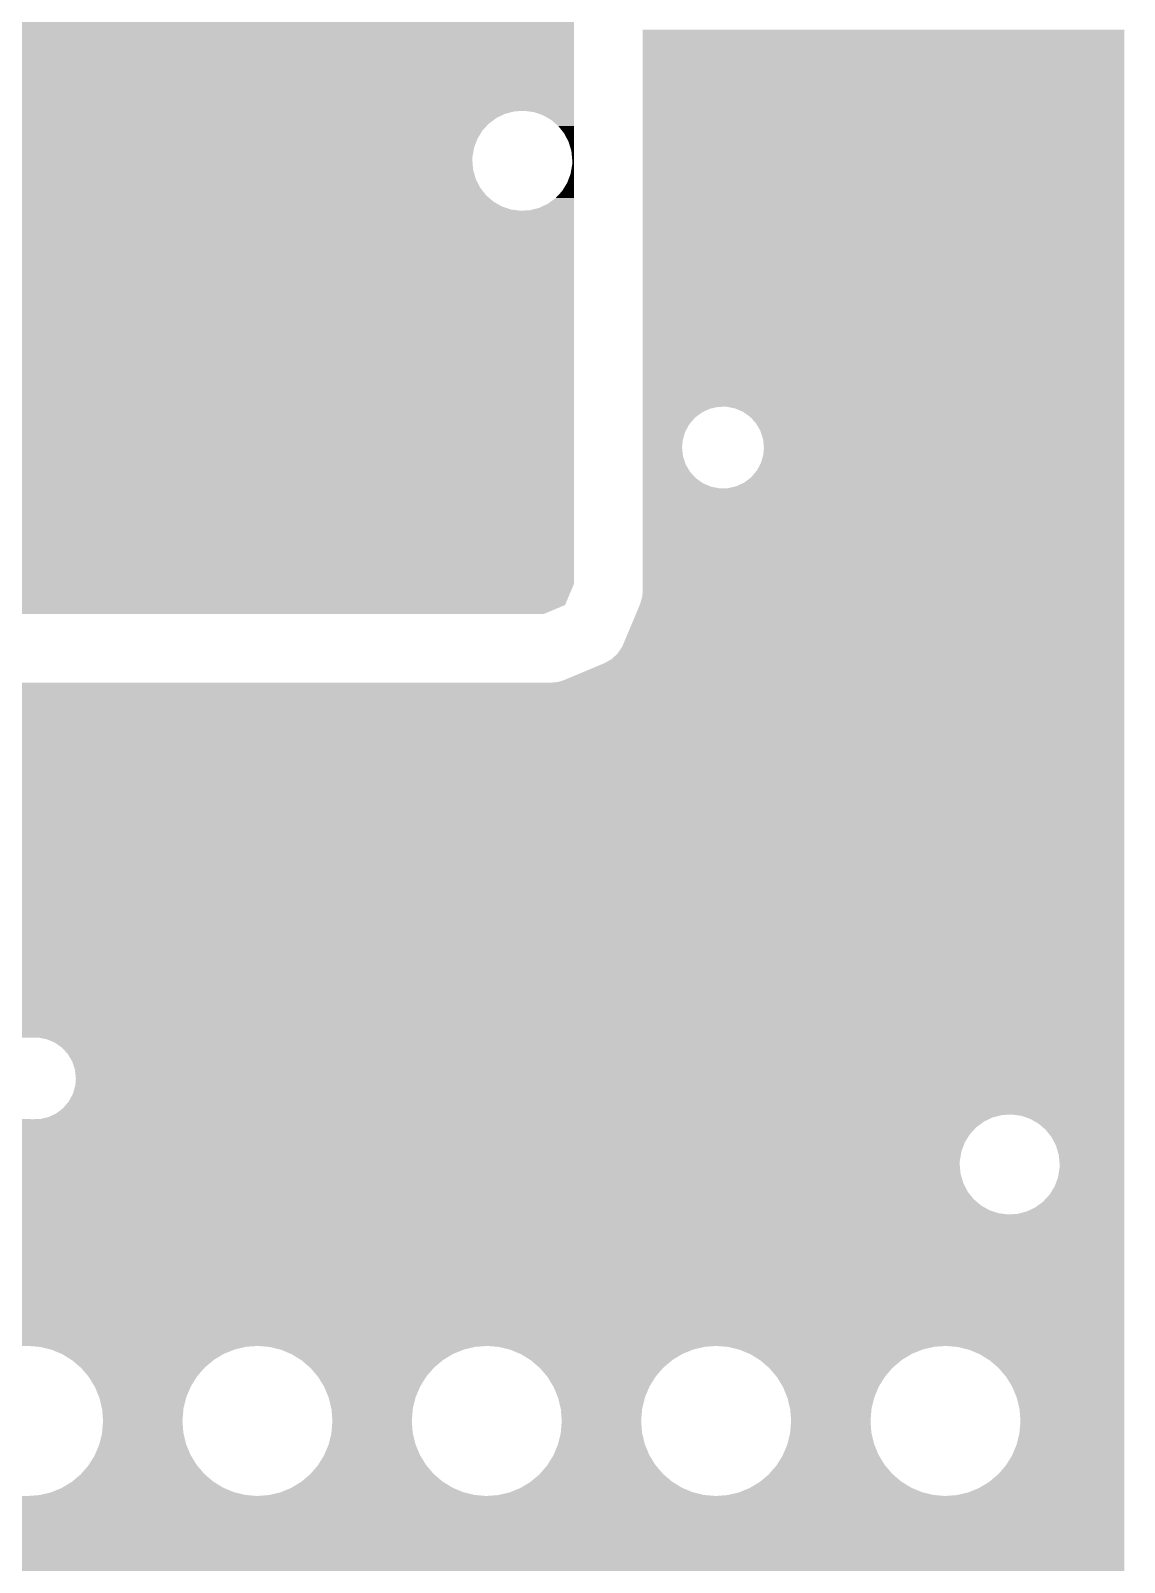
# Model space of a CAD drawing. Extents: x 295 to 953, y 10 to 290.
# Drawn here: x 722.14 to 748.79, y 144.25 to 181.56 of the extents above; entities that cross this region are included whole.
import ezdxf

# ---------------------------------------------------------------- set-up
doc = ezdxf.new("R2010")
doc.units = 0
doc.header["$LTSCALE"] = 5
doc.header["$MEASUREMENT"] = 0
doc.layers.add('PWR1', color=7, linetype='CONTINUOUS')

msp = doc.modelspace()

# ---------------------------------------------------------------- linework, layer by layer
at = {"layer": 'PWR1'}
for points in [[(693.018, 181.531), (692.781, 181.996), (735.38, 181.531), (735.38, 181.996)], [(693.214, 181.047), (693.018, 181.531), (735.38, 181.047), (735.38, 181.531)], [(737.057, 172.394), (737.057, 181.58), (748.792, 172.394), (748.792, 181.58)], [(693.368, 180.549), (693.214, 181.047), (735.38, 180.549), (735.38, 181.047)], [(693.422, 180.301), (693.368, 180.549), (735.38, 180.301), (735.38, 180.549)], [(719.033, 180.27), (718.802, 180.301), (735.38, 180.27), (735.38, 180.301)], [(719.254, 180.195), (719.033, 180.27), (735.38, 180.195), (735.38, 180.27)], [(719.457, 180.08), (719.254, 180.195), (735.38, 180.08), (735.38, 180.195)], [(719.634, 179.929), (719.457, 180.08), (735.38, 179.929), (735.38, 180.08)], [(719.778, 179.746), (719.634, 179.929), (735.38, 179.746), (735.38, 179.929)], [(719.853, 179.602), (719.778, 179.746), (735.38, 179.602), (735.38, 179.746)], [(719.86, 179.589), (719.853, 179.602), (733.936, 179.589), (734.169, 179.602)], [(719.886, 179.539), (719.86, 179.589), (733.741, 179.539), (733.936, 179.589)], [(719.888, 179.531), (719.886, 179.539), (733.71, 179.531), (733.741, 179.539)], [(719.918, 179.432), (719.888, 179.531), (733.5, 179.432), (733.71, 179.531)], [(734.4, 179.571), (734.169, 179.602), (735.38, 179.571), (735.38, 179.602)], [(734.621, 179.497), (734.4, 179.571), (735.38, 179.497), (735.38, 179.571)], [(734.824, 179.382), (734.621, 179.497), (735.38, 179.382), (735.38, 179.497)], [(719.952, 179.316), (719.918, 179.432), (733.341, 179.316), (733.5, 179.432)], [(719.954, 179.294), (719.952, 179.316), (733.312, 179.294), (733.341, 179.316)], [(719.97, 179.123), (719.954, 179.294), (733.153, 179.123), (733.312, 179.294)], [(719.974, 179.084), (719.97, 179.123), (733.129, 179.084), (733.153, 179.123)], [(735.001, 179.23), (734.824, 179.382), (735.38, 179.23), (735.38, 179.382)], [(735.145, 179.048), (735.001, 179.23), (735.38, 179.048), (735.38, 179.23)], [(719.91, 178.707), (719.931, 178.762), (732.948, 178.707), (732.969, 178.762)], [(719.931, 178.762), (719.959, 178.924), (732.969, 178.762), (733.031, 178.924)], [(719.959, 178.924), (719.971, 178.992), (733.031, 178.924), (733.073, 178.992)], [(719.971, 178.992), (719.974, 179.084), (733.073, 178.992), (733.129, 179.084)], [(735.253, 178.841), (735.145, 179.048), (735.38, 178.841), (735.38, 179.048)], [(735.319, 178.617), (735.253, 178.841), (735.38, 178.617), (735.38, 178.841)], [(719.567, 178.175), (719.726, 178.346), (732.925, 178.175), (732.909, 178.346)], [(719.726, 178.346), (719.75, 178.385), (732.909, 178.346), (732.905, 178.385)], [(719.75, 178.385), (719.807, 178.477), (732.905, 178.385), (732.908, 178.477)], [(719.807, 178.477), (719.848, 178.544), (732.908, 178.477), (732.92, 178.544)], [(719.848, 178.544), (719.91, 178.707), (732.92, 178.544), (732.948, 178.707)], [(735.341, 178.385), (735.319, 178.617), (735.38, 178.385), (735.38, 178.617)], [(735.338, 178.293), (735.341, 178.385), (735.38, 178.293), (735.38, 178.385)], [(719.169, 177.937), (719.379, 178.037), (732.991, 177.937), (732.961, 178.037)], [(719.379, 178.037), (719.538, 178.153), (732.961, 178.037), (732.927, 178.153)], [(719.538, 178.153), (719.567, 178.175), (732.927, 178.153), (732.925, 178.175)], [(735.215, 177.846), (735.298, 178.064), (735.38, 177.846), (735.38, 178.064)], [(735.298, 178.064), (735.338, 178.293), (735.38, 178.064), (735.38, 178.293)], [(693.388, 177.54), (693.409, 177.615), (733.246, 177.54), (733.186, 177.615)], [(693.409, 177.615), (693.429, 177.723), (733.186, 177.615), (733.101, 177.723)], [(693.429, 177.723), (693.456, 177.866), (733.101, 177.723), (733.026, 177.866)], [(718.71, 177.866), (718.943, 177.88), (733.026, 177.866), (733.019, 177.88)], [(718.943, 177.88), (719.138, 177.93), (733.019, 177.88), (732.993, 177.93)], [(719.138, 177.93), (719.169, 177.937), (732.993, 177.93), (732.991, 177.937)], [(734.934, 177.476), (735.093, 177.648), (735.38, 177.476), (735.38, 177.648)], [(735.093, 177.648), (735.215, 177.846), (735.38, 177.648), (735.38, 177.846)], [(693.293, 177.199), (693.313, 177.273), (733.846, 177.199), (733.625, 177.273)], [(693.313, 177.273), (693.345, 177.388), (733.625, 177.273), (733.423, 177.388)], [(693.345, 177.388), (693.388, 177.54), (733.423, 177.388), (733.246, 177.54)], [(734.31, 177.181), (734.536, 177.239), (735.38, 177.181), (735.38, 177.239)], [(734.536, 177.239), (734.746, 177.339), (735.38, 177.239), (735.38, 177.339)], [(734.746, 177.339), (734.934, 177.476), (735.38, 177.339), (735.38, 177.476)], [(693.086, 176.624), (693.269, 177.112), (735.38, 176.624), (735.38, 177.112)], [(693.269, 177.112), (693.284, 177.168), (735.38, 177.112), (735.38, 177.168)], [(693.284, 177.168), (693.293, 177.199), (734.077, 177.168), (733.846, 177.199)], [(734.077, 177.168), (734.31, 177.181), (735.38, 177.168), (735.38, 177.181)], [(692.862, 176.152), (693.086, 176.624), (735.38, 176.152), (735.38, 176.624)], [(692.599, 175.702), (692.862, 176.152), (735.38, 175.702), (735.38, 176.152)], [(692.298, 175.276), (692.599, 175.702), (735.38, 175.276), (735.38, 175.702)], [(691.961, 174.877), (692.298, 175.276), (735.38, 174.877), (735.38, 175.276)], [(691.592, 174.508), (691.961, 174.877), (735.38, 174.508), (735.38, 174.877)], [(691.193, 174.172), (691.592, 174.508), (735.38, 174.172), (735.38, 174.508)], [(690.315, 173.609), (690.766, 173.872), (735.38, 173.609), (735.38, 173.872)], [(690.766, 173.872), (691.193, 174.172), (735.38, 173.872), (735.38, 174.172)], [(689.844, 173.385), (690.315, 173.609), (735.38, 173.385), (735.38, 173.609)], [(688.852, 173.064), (689.355, 173.203), (735.38, 173.064), (735.38, 173.203)], [(689.355, 173.203), (689.844, 173.385), (735.38, 173.203), (735.38, 173.385)], [(635.076, 170.997), (635.076, 172.909), (735.38, 170.997), (735.38, 172.909)], [(687.298, 172.909), (687.82, 172.916), (735.38, 172.909), (735.38, 172.916)], [(687.82, 172.916), (688.339, 172.968), (735.38, 172.916), (735.38, 172.968)], [(688.339, 172.968), (688.852, 173.064), (735.38, 172.968), (735.38, 173.064)], [(737.057, 172.39), (737.057, 172.394), (738.89, 172.39), (739.1, 172.394)], [(737.057, 172.342), (737.057, 172.39), (738.684, 172.342), (738.89, 172.39)], [(739.307, 172.353), (739.1, 172.394), (748.792, 172.353), (748.792, 172.394)], [(737.057, 172.252), (737.057, 172.342), (738.494, 172.252), (738.684, 172.342)], [(737.057, 172.124), (737.057, 172.252), (738.326, 172.124), (738.494, 172.252)], [(737.057, 171.963), (737.057, 172.124), (738.189, 171.963), (738.326, 172.124)], [(739.501, 172.27), (739.307, 172.353), (748.792, 172.27), (748.792, 172.353)], [(739.673, 172.148), (739.501, 172.27), (748.792, 172.148), (748.792, 172.27)], [(739.815, 171.992), (739.673, 172.148), (748.792, 171.992), (748.792, 172.148)], [(737.057, 171.778), (737.057, 171.963), (738.089, 171.778), (738.189, 171.963)], [(737.057, 171.575), (737.057, 171.778), (738.031, 171.575), (738.089, 171.778)], [(739.922, 171.81), (739.815, 171.992), (748.792, 171.81), (748.792, 171.992)], [(739.988, 171.61), (739.922, 171.81), (748.792, 171.61), (748.792, 171.81)], [(737.057, 171.4), (737.057, 171.575), (738.015, 171.4), (738.031, 171.575)], [(737.057, 171.19), (737.057, 171.4), (738.037, 171.19), (738.015, 171.4)], [(740.01, 171.4), (739.988, 171.61), (748.792, 171.4), (748.792, 171.61)], [(739.995, 171.225), (740.01, 171.4), (748.792, 171.225), (748.792, 171.4)], [(653.392, 170.956), (653.185, 170.997), (735.38, 170.956), (735.38, 170.997)], [(653.562, 170.883), (653.392, 170.956), (735.38, 170.883), (735.38, 170.956)], [(661.522, 170.882), (661.46, 170.883), (735.38, 170.882), (735.38, 170.883)], [(661.585, 170.877), (661.522, 170.882), (735.38, 170.877), (735.38, 170.882)], [(661.647, 170.867), (661.585, 170.877), (735.38, 170.867), (735.38, 170.877)], [(737.057, 170.99), (737.057, 171.19), (738.103, 170.99), (738.037, 171.19)], [(737.057, 170.808), (737.057, 170.99), (738.21, 170.808), (738.103, 170.99)], [(739.836, 170.837), (739.936, 171.023), (748.792, 170.837), (748.792, 171.023)], [(739.936, 171.023), (739.995, 171.225), (748.792, 171.023), (748.792, 171.225)], [(653.947, 170.514), (653.92, 170.561), (735.38, 170.514), (735.38, 170.561)], [(661.708, 170.853), (661.647, 170.867), (735.38, 170.853), (735.38, 170.867)], [(661.768, 170.834), (661.708, 170.853), (735.38, 170.834), (735.38, 170.853)], [(661.826, 170.812), (661.768, 170.834), (735.38, 170.812), (735.38, 170.834)], [(661.883, 170.785), (661.826, 170.812), (735.38, 170.785), (735.38, 170.812)], [(661.831, 170.561), (661.99, 170.72), (735.38, 170.561), (735.38, 170.72)], [(661.938, 170.754), (661.883, 170.785), (735.38, 170.754), (735.38, 170.785)], [(661.99, 170.72), (661.938, 170.754), (735.38, 170.72), (735.38, 170.754)], [(662.22, 170.478), (662.196, 170.514), (735.38, 170.478), (735.38, 170.514)], [(737.057, 170.653), (737.057, 170.808), (738.352, 170.653), (738.21, 170.808)], [(737.057, 170.53), (737.057, 170.653), (738.524, 170.53), (738.352, 170.653)], [(737.057, 170.447), (737.057, 170.53), (738.718, 170.447), (738.524, 170.53)], [(739.341, 170.458), (739.532, 170.548), (748.792, 170.458), (748.792, 170.548)], [(739.532, 170.548), (739.699, 170.676), (748.792, 170.548), (748.792, 170.676)], [(739.699, 170.676), (739.836, 170.837), (748.792, 170.676), (748.792, 170.837)], [(662.252, 170.424), (662.22, 170.478), (735.38, 170.424), (735.38, 170.478)], [(662.28, 170.368), (662.252, 170.424), (735.38, 170.368), (735.38, 170.424)], [(662.304, 170.31), (662.28, 170.368), (735.38, 170.31), (735.38, 170.368)], [(662.324, 170.251), (662.304, 170.31), (735.38, 170.251), (735.38, 170.31)], [(662.339, 170.19), (662.324, 170.251), (735.38, 170.19), (735.38, 170.251)], [(662.35, 170.128), (662.339, 170.19), (735.38, 170.128), (735.38, 170.19)], [(737.057, 170.407), (737.057, 170.447), (738.925, 170.407), (738.718, 170.447)], [(737.057, 167.908), (737.057, 170.407), (748.792, 167.908), (748.792, 170.407)], [(738.925, 170.407), (739.136, 170.41), (748.792, 170.407), (748.792, 170.41)], [(739.136, 170.41), (739.341, 170.458), (748.792, 170.41), (748.792, 170.458)], [(662.31, 169.714), (662.329, 169.774), (735.38, 169.714), (735.38, 169.774)], [(662.329, 169.774), (662.343, 169.835), (735.38, 169.774), (735.38, 169.835)], [(662.343, 169.835), (662.353, 169.897), (735.38, 169.835), (735.38, 169.897)], [(662.357, 170.066), (662.35, 170.128), (735.38, 170.066), (735.38, 170.128)], [(662.353, 169.897), (662.358, 169.96), (735.38, 169.897), (735.38, 169.96)], [(662.359, 170.003), (662.357, 170.066), (735.38, 170.003), (735.38, 170.066)], [(662.358, 169.96), (662.359, 170.003), (735.38, 169.96), (735.38, 170.003)], [(653.923, 169.446), (653.948, 169.492), (735.38, 169.446), (735.38, 169.492)], [(661.99, 169.287), (661.831, 169.446), (735.38, 169.287), (735.38, 169.446)], [(662.196, 169.492), (662.23, 169.544), (735.38, 169.492), (735.38, 169.544)], [(662.23, 169.544), (662.261, 169.599), (735.38, 169.544), (735.38, 169.599)], [(662.261, 169.599), (662.288, 169.656), (735.38, 169.599), (735.38, 169.656)], [(662.288, 169.656), (662.31, 169.714), (735.38, 169.656), (735.38, 169.714)], [(653.009, 169.01), (653.22, 169.013), (735.38, 169.01), (735.38, 169.013)], [(653.22, 169.013), (653.425, 169.061), (735.38, 169.013), (735.38, 169.061)], [(653.425, 169.061), (653.557, 169.123), (735.38, 169.061), (735.38, 169.123)], [(661.498, 169.123), (661.561, 169.127), (735.38, 169.123), (735.38, 169.127)], [(661.561, 169.127), (661.623, 169.135), (735.38, 169.127), (735.38, 169.135)], [(661.623, 169.135), (661.685, 169.147), (735.38, 169.135), (735.38, 169.147)], [(661.685, 169.147), (661.745, 169.164), (735.38, 169.147), (735.38, 169.164)], [(661.745, 169.164), (661.804, 169.185), (735.38, 169.164), (735.38, 169.185)], [(661.804, 169.185), (661.861, 169.21), (735.38, 169.185), (735.38, 169.21)], [(661.861, 169.21), (661.917, 169.24), (735.38, 169.21), (735.38, 169.24)], [(661.917, 169.24), (661.97, 169.273), (735.38, 169.24), (735.38, 169.273)], [(661.97, 169.273), (661.99, 169.287), (735.38, 169.273), (735.38, 169.287)], [(637.718, 168.581), (637.855, 168.741), (735.38, 168.581), (735.38, 168.741)], [(637.855, 168.741), (637.955, 168.927), (735.38, 168.741), (735.38, 168.927)], [(637.955, 168.927), (637.979, 169.01), (735.38, 168.927), (735.38, 169.01)], [(637.489, 168.424), (637.551, 168.453), (735.38, 168.424), (735.38, 168.453)], [(637.551, 168.453), (637.718, 168.581), (735.38, 168.453), (735.38, 168.581)], [(682.573, 168.419), (682.34, 168.424), (735.38, 168.419), (735.38, 168.424)], [(682.801, 168.371), (682.573, 168.419), (735.38, 168.371), (735.38, 168.419)], [(683.015, 168.28), (682.801, 168.371), (735.38, 168.28), (735.38, 168.371)], [(683.209, 168.149), (683.015, 168.28), (735.38, 168.149), (735.38, 168.28)], [(683.281, 168.077), (683.209, 168.149), (735.38, 168.077), (735.38, 168.149)], [(683.373, 167.985), (683.281, 168.077), (735.342, 167.985), (735.38, 168.077)], [(683.504, 167.792), (683.373, 167.985), (735.26, 167.792), (735.342, 167.985)], [(737.045, 167.768), (737.057, 167.908), (748.792, 167.768), (748.792, 167.908)], [(683.595, 167.577), (683.504, 167.792), (735.17, 167.577), (735.26, 167.792)], [(683.598, 167.564), (683.595, 167.577), (735.165, 167.564), (735.17, 167.577)], [(683.611, 167.506), (683.598, 167.564), (735.027, 167.506), (735.165, 167.564)], [(736.578, 166.599), (736.991, 167.583), (748.792, 166.599), (748.792, 167.583)], [(736.991, 167.583), (737.045, 167.768), (748.792, 167.583), (748.792, 167.768)], [(705.633, 167.497), (705.422, 167.506), (735.005, 167.497), (735.027, 167.506)], [(705.837, 167.444), (705.633, 167.497), (734.878, 167.444), (735.005, 167.497)], [(706.025, 167.349), (705.837, 167.444), (734.653, 167.349), (734.878, 167.444)], [(706.025, 167.349), (706.025, 167.349), (734.652, 167.349), (734.653, 167.349)], [(736.44, 166.377), (736.549, 166.537), (748.792, 166.377), (748.792, 166.537)], [(736.549, 166.537), (736.578, 166.599), (748.792, 166.537), (748.792, 166.599)], [(735.146, 165.738), (736.13, 166.151), (748.792, 165.738), (748.792, 166.151)], [(736.13, 166.151), (736.298, 166.246), (748.792, 166.151), (748.792, 166.246)], [(736.298, 166.246), (736.44, 166.377), (748.792, 166.246), (748.792, 166.377)], [(705.951, 165.629), (706.025, 165.672), (748.792, 165.629), (748.792, 165.672)], [(734.822, 165.672), (735.014, 165.695), (748.792, 165.672), (748.792, 165.695)], [(735.014, 165.695), (735.146, 165.738), (748.792, 165.695), (748.792, 165.738)], [(628.162, 165.409), (628.176, 165.435), (748.792, 165.409), (748.792, 165.435)], [(628.176, 165.435), (628.199, 165.515), (748.792, 165.435), (748.792, 165.515)], [(698.096, 165.368), (697.889, 165.409), (748.792, 165.368), (748.792, 165.409)], [(698.29, 165.285), (698.096, 165.368), (748.792, 165.285), (748.792, 165.368)], [(698.461, 165.163), (698.29, 165.285), (748.792, 165.163), (748.792, 165.285)], [(705.547, 165.515), (705.755, 165.55), (748.792, 165.515), (748.792, 165.55)], [(705.755, 165.55), (705.951, 165.629), (748.792, 165.55), (748.792, 165.629)], [(698.604, 165.007), (698.461, 165.163), (748.792, 165.007), (748.792, 165.163)], [(698.71, 164.825), (698.604, 165.007), (748.792, 164.825), (748.792, 165.007)], [(698.776, 164.625), (698.71, 164.825), (748.792, 164.625), (748.792, 164.825)], [(698.799, 164.415), (698.776, 164.625), (748.792, 164.415), (748.792, 164.625)], [(698.724, 164.038), (698.783, 164.24), (748.792, 164.038), (748.792, 164.24)], [(698.783, 164.24), (698.799, 164.415), (748.792, 164.24), (748.792, 164.415)], [(698.488, 163.691), (698.624, 163.852), (748.792, 163.691), (748.792, 163.852)], [(698.624, 163.852), (698.724, 164.038), (748.792, 163.852), (748.792, 164.038)], [(689.421, 163.316), (689.236, 163.422), (748.792, 163.316), (748.792, 163.422)], [(697.713, 163.422), (697.924, 163.425), (748.792, 163.422), (748.792, 163.425)], [(697.924, 163.425), (698.129, 163.473), (748.792, 163.425), (748.792, 163.473)], [(698.129, 163.473), (698.32, 163.563), (748.792, 163.473), (748.792, 163.563)], [(698.32, 163.563), (698.488, 163.691), (748.792, 163.563), (748.792, 163.691)], [(689.425, 163.313), (689.421, 163.316), (748.792, 163.313), (748.792, 163.316)], [(696, 163.273), (695.793, 163.313), (748.792, 163.273), (748.792, 163.313)], [(696.194, 163.189), (696, 163.273), (748.792, 163.189), (748.792, 163.273)], [(696.366, 163.067), (696.194, 163.189), (748.792, 163.067), (748.792, 163.189)], [(696.508, 162.912), (696.366, 163.067), (748.792, 162.912), (748.792, 163.067)], [(696.615, 162.73), (696.508, 162.912), (748.792, 162.73), (748.792, 162.912)], [(696.681, 162.529), (696.615, 162.73), (748.792, 162.529), (748.792, 162.73)], [(696.703, 162.32), (696.681, 162.529), (748.792, 162.32), (748.792, 162.529)], [(696.688, 162.145), (696.703, 162.32), (748.792, 162.145), (748.792, 162.32)], [(696.529, 161.756), (696.629, 161.942), (748.792, 161.756), (748.792, 161.942)], [(696.629, 161.942), (696.688, 162.145), (748.792, 161.942), (748.792, 162.145)], [(696.225, 161.468), (696.392, 161.596), (748.792, 161.468), (748.792, 161.596)], [(696.392, 161.596), (696.529, 161.756), (748.792, 161.596), (748.792, 161.756)], [(689.227, 161.218), (689.344, 161.273), (748.792, 161.218), (748.792, 161.273)], [(689.344, 161.273), (689.416, 161.326), (748.792, 161.273), (748.792, 161.326)], [(695.618, 161.326), (695.829, 161.33), (748.792, 161.326), (748.792, 161.33)], [(695.829, 161.33), (696.034, 161.378), (748.792, 161.33), (748.792, 161.378)], [(696.034, 161.378), (696.225, 161.468), (748.792, 161.378), (748.792, 161.468)], [(702.287, 161.177), (702.08, 161.218), (748.792, 161.177), (748.792, 161.218)], [(702.481, 161.094), (702.287, 161.177), (748.792, 161.094), (748.792, 161.177)], [(702.652, 160.972), (702.481, 161.094), (748.792, 160.972), (748.792, 161.094)], [(702.795, 160.816), (702.652, 160.972), (748.792, 160.816), (748.792, 160.972)], [(702.901, 160.634), (702.795, 160.816), (748.792, 160.634), (748.792, 160.816)], [(702.967, 160.434), (702.901, 160.634), (748.792, 160.434), (748.792, 160.634)], [(702.99, 160.224), (702.967, 160.434), (748.792, 160.224), (748.792, 160.434)], [(702.974, 160.049), (702.99, 160.224), (748.792, 160.049), (748.792, 160.224)], [(702.815, 159.661), (702.915, 159.847), (748.792, 159.661), (748.792, 159.847)], [(702.915, 159.847), (702.974, 160.049), (748.792, 159.847), (748.792, 160.049)], [(702.32, 159.282), (702.511, 159.372), (748.792, 159.282), (748.792, 159.372)], [(702.511, 159.372), (702.679, 159.5), (748.792, 159.372), (748.792, 159.5)], [(702.679, 159.5), (702.815, 159.661), (748.792, 159.5), (748.792, 159.661)], [(572.211, 159.122), (572.211, 159.231), (748.792, 159.122), (748.792, 159.231)], [(700.191, 159.082), (699.984, 159.122), (748.792, 159.082), (748.792, 159.122)], [(700.385, 158.998), (700.191, 159.082), (748.792, 158.998), (748.792, 159.082)], [(700.557, 158.876), (700.385, 158.998), (748.792, 158.876), (748.792, 158.998)], [(701.904, 159.231), (702.115, 159.234), (748.792, 159.231), (748.792, 159.234)], [(702.115, 159.234), (702.32, 159.282), (748.792, 159.234), (748.792, 159.282)], [(700.699, 158.721), (700.557, 158.876), (748.792, 158.721), (748.792, 158.876)], [(700.806, 158.539), (700.699, 158.721), (748.792, 158.539), (748.792, 158.721)], [(700.872, 158.338), (700.806, 158.539), (748.792, 158.338), (748.792, 158.539)], [(700.894, 158.129), (700.872, 158.338), (748.792, 158.129), (748.792, 158.338)], [(700.82, 157.751), (700.879, 157.954), (748.792, 157.751), (748.792, 157.954)], [(700.879, 157.954), (700.894, 158.129), (748.792, 157.954), (748.792, 158.129)], [(700.583, 157.405), (700.72, 157.565), (748.792, 157.405), (748.792, 157.565)], [(700.72, 157.565), (700.82, 157.751), (748.792, 157.565), (748.792, 157.751)], [(682.913, 157.027), (682.881, 157.135), (748.792, 157.027), (748.792, 157.135)], [(699.809, 157.135), (700.02, 157.139), (748.792, 157.135), (748.792, 157.139)], [(700.02, 157.139), (700.225, 157.187), (748.792, 157.139), (748.792, 157.187)], [(700.225, 157.187), (700.416, 157.277), (748.792, 157.187), (748.792, 157.277)], [(700.416, 157.277), (700.583, 157.405), (748.792, 157.277), (748.792, 157.405)], [(682.914, 157.023), (682.913, 157.027), (722.126, 157.023), (722.336, 157.027)], [(722.543, 156.986), (722.336, 157.027), (748.792, 156.986), (748.792, 157.027)], [(722.737, 156.903), (722.543, 156.986), (748.792, 156.903), (748.792, 156.986)], [(722.909, 156.781), (722.737, 156.903), (748.792, 156.781), (748.792, 156.903)], [(723.051, 156.625), (722.909, 156.781), (748.792, 156.625), (748.792, 156.781)], [(723.158, 156.443), (723.051, 156.625), (748.792, 156.443), (748.792, 156.625)], [(723.224, 156.243), (723.158, 156.443), (748.792, 156.243), (748.792, 156.443)], [(723.246, 156.033), (723.224, 156.243), (748.792, 156.033), (748.792, 156.243)], [(723.231, 155.858), (723.246, 156.033), (748.792, 155.858), (748.792, 156.033)], [(723.072, 155.47), (723.172, 155.656), (748.792, 155.47), (748.792, 155.656)], [(723.172, 155.656), (723.231, 155.858), (748.792, 155.656), (748.792, 155.858)], [(722.768, 155.181), (722.935, 155.309), (748.792, 155.181), (748.792, 155.309)], [(722.935, 155.309), (723.072, 155.47), (748.792, 155.309), (748.792, 155.47)], [(712.985, 155.04), (712.967, 155.049), (722.161, 155.04), (722.11, 155.049)], [(713.082, 154.984), (712.985, 155.04), (745.374, 154.984), (745.491, 155.04)], [(713.17, 154.934), (713.082, 154.984), (745.306, 154.934), (745.374, 154.984)], [(713.174, 154.931), (713.17, 154.934), (745.302, 154.931), (745.306, 154.934)], [(719.749, 154.891), (719.542, 154.931), (745.246, 154.891), (745.302, 154.931)], [(719.852, 154.846), (719.749, 154.891), (745.186, 154.846), (745.246, 154.891)], [(719.943, 154.807), (719.852, 154.846), (745.15, 154.807), (745.186, 154.846)], [(722.161, 155.04), (722.372, 155.043), (745.491, 155.04), (745.499, 155.043)], [(722.372, 155.043), (722.545, 155.084), (745.499, 155.043), (745.585, 155.084)], [(722.545, 155.084), (722.577, 155.091), (745.585, 155.084), (745.614, 155.091)], [(722.577, 155.091), (722.683, 155.141), (745.614, 155.091), (745.811, 155.141)], [(722.683, 155.141), (722.712, 155.155), (745.811, 155.141), (746.043, 155.155)], [(722.712, 155.155), (722.768, 155.181), (748.792, 155.155), (748.792, 155.181)], [(746.274, 155.124), (746.043, 155.155), (748.792, 155.124), (748.792, 155.155)], [(746.495, 155.049), (746.274, 155.124), (748.792, 155.049), (748.792, 155.124)], [(746.698, 154.934), (746.495, 155.049), (748.792, 154.934), (748.792, 155.049)], [(746.875, 154.783), (746.698, 154.934), (748.792, 154.783), (748.792, 154.934)], [(720.115, 154.685), (719.943, 154.807), (745.037, 154.685), (745.15, 154.807)], [(720.124, 154.675), (720.115, 154.685), (745.028, 154.675), (745.037, 154.685)], [(720.257, 154.53), (720.124, 154.675), (744.938, 154.53), (745.028, 154.675)], [(720.288, 154.477), (720.257, 154.53), (744.905, 154.477), (744.938, 154.53)], [(720.364, 154.348), (720.288, 154.477), (744.856, 154.348), (744.905, 154.477)], [(747.02, 154.6), (746.875, 154.783), (748.792, 154.6), (748.792, 154.783)], [(747.127, 154.393), (747.02, 154.6), (748.792, 154.393), (748.792, 154.6)], [(720.393, 154.259), (720.364, 154.348), (744.823, 154.259), (744.856, 154.348)], [(720.43, 154.147), (720.393, 154.259), (744.803, 154.147), (744.823, 154.259)], [(720.442, 154.029), (720.43, 154.147), (744.783, 154.029), (744.803, 154.147)], [(747.193, 154.17), (747.127, 154.393), (748.792, 154.17), (748.792, 154.393)], [(747.216, 153.938), (747.193, 154.17), (748.792, 153.938), (748.792, 154.17)], [(720.42, 153.706), (720.437, 153.763), (744.802, 153.706), (744.796, 153.763)], [(720.437, 153.763), (720.452, 153.938), (744.796, 153.763), (744.779, 153.938)], [(720.452, 153.938), (720.442, 154.029), (744.779, 153.938), (744.783, 154.029)], [(747.173, 153.616), (747.212, 153.846), (748.792, 153.616), (748.792, 153.846)], [(747.212, 153.846), (747.216, 153.938), (748.792, 153.846), (748.792, 153.938)], [(720.193, 153.275), (720.278, 153.374), (744.975, 153.275), (744.924, 153.374)], [(720.278, 153.374), (720.336, 153.482), (744.924, 153.374), (744.868, 153.482)], [(720.336, 153.482), (720.378, 153.56), (744.868, 153.482), (744.845, 153.56)], [(720.378, 153.56), (720.42, 153.706), (744.845, 153.56), (744.802, 153.706)], [(746.967, 153.2), (747.09, 153.398), (748.792, 153.2), (748.792, 153.398)], [(747.09, 153.398), (747.173, 153.616), (748.792, 153.398), (748.792, 153.616)], [(719.578, 152.948), (719.783, 152.996), (745.289, 152.948), (745.233, 152.996)], [(719.783, 152.996), (719.974, 153.086), (745.233, 152.996), (745.128, 153.086)], [(719.974, 153.086), (719.982, 153.093), (745.128, 153.086), (745.12, 153.093)], [(719.982, 153.093), (720.141, 153.214), (745.12, 153.093), (745.024, 153.214)], [(720.141, 153.214), (720.193, 153.275), (745.024, 153.214), (744.975, 153.275)], [(746.621, 152.891), (746.809, 153.029), (748.792, 152.891), (748.792, 153.029)], [(746.809, 153.029), (746.967, 153.2), (748.792, 153.029), (748.792, 153.2)], [(660.222, 152.541), (660.201, 152.72), (748.792, 152.541), (748.792, 152.72)], [(712.424, 152.72), (712.656, 152.734), (745.952, 152.72), (745.851, 152.734)], [(712.656, 152.734), (712.725, 152.751), (745.851, 152.734), (745.721, 152.751)], [(712.725, 152.751), (712.882, 152.791), (745.721, 152.751), (745.602, 152.791)], [(712.882, 152.791), (712.955, 152.826), (745.602, 152.791), (745.5, 152.826)], [(712.955, 152.826), (713.093, 152.891), (745.5, 152.826), (745.385, 152.891)], [(713.093, 152.891), (713.161, 152.941), (745.385, 152.891), (745.297, 152.941)], [(713.161, 152.941), (713.165, 152.944), (745.297, 152.941), (745.294, 152.944)], [(719.367, 152.944), (719.578, 152.948), (745.294, 152.944), (745.289, 152.948)], [(745.952, 152.72), (746.184, 152.734), (748.792, 152.72), (748.792, 152.734)], [(746.184, 152.734), (746.41, 152.791), (748.792, 152.734), (748.792, 152.791)], [(746.41, 152.791), (746.621, 152.891), (748.792, 152.791), (748.792, 152.891)], [(660.222, 150.042), (660.222, 152.541), (748.792, 150.042), (748.792, 152.541)], [(682.03, 150.001), (681.823, 150.042), (748.792, 150.001), (748.792, 150.042)], [(682.224, 149.918), (682.03, 150.001), (748.792, 149.918), (748.792, 150.001)], [(682.396, 149.796), (682.224, 149.918), (748.792, 149.796), (748.792, 149.918)], [(682.538, 149.64), (682.396, 149.796), (748.792, 149.64), (748.792, 149.796)], [(682.61, 149.517), (682.538, 149.64), (748.792, 149.517), (748.792, 149.64)], [(722.335, 149.497), (722.092, 149.517), (727.396, 149.497), (727.68, 149.517)], [(722.377, 149.493), (722.335, 149.497), (727.38, 149.493), (727.396, 149.497)], [(722.626, 149.432), (722.377, 149.493), (727.117, 149.432), (727.38, 149.493)], [(722.654, 149.425), (722.626, 149.432), (727.1, 149.425), (727.117, 149.432)], [(722.893, 149.325), (722.654, 149.425), (726.853, 149.325), (727.1, 149.425)], [(722.918, 149.315), (722.893, 149.325), (726.835, 149.315), (726.853, 149.325)], [(723.139, 149.178), (722.918, 149.315), (726.608, 149.178), (726.835, 149.315)], [(727.923, 149.497), (727.68, 149.517), (732.984, 149.497), (733.268, 149.517)], [(727.965, 149.493), (727.923, 149.497), (732.968, 149.493), (732.984, 149.497)], [(728.214, 149.432), (727.965, 149.493), (732.705, 149.432), (732.968, 149.493)], [(728.242, 149.425), (728.214, 149.432), (732.688, 149.425), (732.705, 149.432)], [(728.481, 149.325), (728.242, 149.425), (732.441, 149.325), (732.688, 149.425)], [(728.506, 149.315), (728.481, 149.325), (732.423, 149.315), (732.441, 149.325)], [(728.727, 149.178), (728.506, 149.315), (732.196, 149.178), (732.423, 149.315)], [(733.511, 149.497), (733.268, 149.517), (738.572, 149.497), (738.856, 149.517)], [(733.553, 149.493), (733.511, 149.497), (738.556, 149.493), (738.572, 149.497)], [(733.802, 149.432), (733.553, 149.493), (738.293, 149.432), (738.556, 149.493)], [(733.83, 149.425), (733.802, 149.432), (738.276, 149.425), (738.293, 149.432)], [(734.069, 149.325), (733.83, 149.425), (738.029, 149.325), (738.276, 149.425)], [(734.094, 149.315), (734.069, 149.325), (738.011, 149.315), (738.029, 149.325)], [(734.315, 149.178), (734.094, 149.315), (737.784, 149.178), (738.011, 149.315)], [(739.099, 149.497), (738.856, 149.517), (744.16, 149.497), (744.444, 149.517)], [(739.141, 149.493), (739.099, 149.497), (744.144, 149.493), (744.16, 149.497)], [(739.39, 149.432), (739.141, 149.493), (743.881, 149.432), (744.144, 149.493)], [(739.418, 149.425), (739.39, 149.432), (743.864, 149.425), (743.881, 149.432)], [(739.657, 149.325), (739.418, 149.425), (743.617, 149.325), (743.864, 149.425)], [(739.682, 149.315), (739.657, 149.325), (743.599, 149.315), (743.617, 149.325)], [(739.903, 149.178), (739.682, 149.315), (743.372, 149.178), (743.599, 149.315)], [(744.729, 149.493), (744.444, 149.517), (748.792, 149.493), (748.792, 149.517)], [(745.006, 149.425), (744.729, 149.493), (748.792, 149.425), (748.792, 149.493)], [(745.27, 149.315), (745.006, 149.425), (748.792, 149.315), (748.792, 149.425)], [(745.513, 149.164), (745.27, 149.315), (748.792, 149.164), (748.792, 149.315)], [(723.161, 149.164), (723.139, 149.178), (726.592, 149.164), (726.608, 149.178)], [(723.358, 148.994), (723.161, 149.164), (726.389, 148.994), (726.592, 149.164)], [(723.377, 148.978), (723.358, 148.994), (726.375, 148.978), (726.389, 148.994)], [(723.546, 148.779), (723.377, 148.978), (726.201, 148.779), (726.375, 148.978)], [(728.749, 149.164), (728.727, 149.178), (732.18, 149.164), (732.196, 149.178)], [(728.946, 148.994), (728.749, 149.164), (731.977, 148.994), (732.18, 149.164)], [(728.965, 148.978), (728.946, 148.994), (731.963, 148.978), (731.977, 148.994)], [(729.134, 148.779), (728.965, 148.978), (731.789, 148.779), (731.963, 148.978)], [(734.337, 149.164), (734.315, 149.178), (737.768, 149.164), (737.784, 149.178)], [(734.534, 148.994), (734.337, 149.164), (737.565, 148.994), (737.768, 149.164)], [(734.553, 148.978), (734.534, 148.994), (737.551, 148.978), (737.565, 148.994)], [(734.722, 148.779), (734.553, 148.978), (737.377, 148.779), (737.551, 148.978)], [(739.925, 149.164), (739.903, 149.178), (743.356, 149.164), (743.372, 149.178)], [(740.122, 148.994), (739.925, 149.164), (743.153, 148.994), (743.356, 149.164)], [(740.141, 148.978), (740.122, 148.994), (743.139, 148.978), (743.153, 148.994)], [(740.31, 148.779), (740.141, 148.978), (742.965, 148.779), (743.139, 148.978)], [(745.729, 148.978), (745.513, 149.164), (748.792, 148.978), (748.792, 149.164)], [(745.914, 148.761), (745.729, 148.978), (748.792, 148.761), (748.792, 148.978)], [(723.562, 148.761), (723.546, 148.779), (726.19, 148.761), (726.201, 148.779)], [(723.698, 148.537), (723.562, 148.761), (726.05, 148.537), (726.19, 148.761)], [(723.711, 148.517), (723.698, 148.537), (726.041, 148.517), (726.05, 148.537)], [(723.81, 148.274), (723.711, 148.517), (725.938, 148.274), (726.041, 148.517)], [(729.15, 148.761), (729.134, 148.779), (731.778, 148.761), (731.789, 148.779)], [(729.286, 148.537), (729.15, 148.761), (731.638, 148.537), (731.778, 148.761)], [(729.299, 148.517), (729.286, 148.537), (731.629, 148.517), (731.638, 148.537)], [(729.398, 148.274), (729.299, 148.517), (731.526, 148.274), (731.629, 148.517)], [(734.738, 148.761), (734.722, 148.779), (737.366, 148.761), (737.377, 148.779)], [(734.874, 148.537), (734.738, 148.761), (737.226, 148.537), (737.366, 148.761)], [(734.887, 148.517), (734.874, 148.537), (737.217, 148.517), (737.226, 148.537)], [(734.986, 148.274), (734.887, 148.517), (737.114, 148.274), (737.217, 148.517)], [(740.326, 148.761), (740.31, 148.779), (742.954, 148.761), (742.965, 148.779)], [(740.462, 148.537), (740.326, 148.761), (742.814, 148.537), (742.954, 148.761)], [(740.475, 148.517), (740.462, 148.537), (742.805, 148.517), (742.814, 148.537)], [(740.574, 148.274), (740.475, 148.517), (742.702, 148.274), (742.805, 148.517)], [(746.063, 148.517), (745.914, 148.761), (748.792, 148.517), (748.792, 148.761)], [(746.171, 148.253), (746.063, 148.517), (748.792, 148.253), (748.792, 148.517)], [(723.819, 148.253), (723.81, 148.274), (725.932, 148.253), (725.938, 148.274)], [(723.88, 147.998), (723.819, 148.253), (725.868, 147.998), (725.932, 148.253)], [(729.407, 148.253), (729.398, 148.274), (731.52, 148.253), (731.526, 148.274)], [(729.468, 147.998), (729.407, 148.253), (731.456, 147.998), (731.52, 148.253)], [(734.995, 148.253), (734.986, 148.274), (737.108, 148.253), (737.114, 148.274)], [(735.056, 147.998), (734.995, 148.253), (737.044, 147.998), (737.108, 148.253)], [(740.583, 148.253), (740.574, 148.274), (742.696, 148.253), (742.702, 148.274)], [(740.644, 147.998), (740.583, 148.253), (742.632, 147.998), (742.696, 148.253)], [(746.238, 147.975), (746.171, 148.253), (748.792, 147.975), (748.792, 148.253)], [(723.886, 147.975), (723.88, 147.998), (725.866, 147.975), (725.868, 147.998)], [(723.908, 147.69), (723.886, 147.975), (725.842, 147.69), (725.866, 147.975)], [(729.474, 147.975), (729.468, 147.998), (731.454, 147.975), (731.456, 147.998)], [(729.496, 147.69), (729.474, 147.975), (731.43, 147.69), (731.454, 147.975)], [(735.062, 147.975), (735.056, 147.998), (737.042, 147.975), (737.044, 147.998)], [(735.084, 147.69), (735.062, 147.975), (737.018, 147.69), (737.042, 147.975)], [(740.65, 147.975), (740.644, 147.998), (742.63, 147.975), (742.632, 147.998)], [(740.672, 147.69), (740.65, 147.975), (742.606, 147.69), (742.63, 147.975)], [(746.26, 147.69), (746.238, 147.975), (748.792, 147.69), (748.792, 147.975)], [(723.818, 147.128), (723.882, 147.383), (725.93, 147.128), (725.869, 147.383)], [(723.882, 147.383), (723.884, 147.405), (725.869, 147.383), (725.864, 147.405)], [(723.884, 147.405), (723.908, 147.69), (725.864, 147.405), (725.842, 147.69)], [(729.406, 147.128), (729.47, 147.383), (731.518, 147.128), (731.457, 147.383)], [(729.47, 147.383), (729.472, 147.405), (731.457, 147.383), (731.452, 147.405)], [(729.472, 147.405), (729.496, 147.69), (731.452, 147.405), (731.43, 147.69)], [(734.994, 147.128), (735.058, 147.383), (737.106, 147.128), (737.045, 147.383)], [(735.058, 147.383), (735.06, 147.405), (737.045, 147.383), (737.04, 147.405)], [(735.06, 147.405), (735.084, 147.69), (737.04, 147.405), (737.018, 147.69)], [(740.582, 147.128), (740.646, 147.383), (742.694, 147.128), (742.633, 147.383)], [(740.646, 147.383), (740.648, 147.405), (742.633, 147.383), (742.628, 147.405)], [(740.648, 147.405), (740.672, 147.69), (742.628, 147.405), (742.606, 147.69)], [(746.164, 147.106), (746.234, 147.383), (748.792, 147.106), (748.792, 147.383)], [(746.234, 147.383), (746.26, 147.69), (748.792, 147.383), (748.792, 147.69)], [(723.709, 146.864), (723.812, 147.106), (726.039, 146.864), (725.939, 147.106)], [(723.812, 147.106), (723.818, 147.128), (725.939, 147.106), (725.93, 147.128)], [(729.297, 146.864), (729.4, 147.106), (731.627, 146.864), (731.527, 147.106)], [(729.4, 147.106), (729.406, 147.128), (731.527, 147.106), (731.518, 147.128)], [(734.885, 146.864), (734.988, 147.106), (737.215, 146.864), (737.115, 147.106)], [(734.988, 147.106), (734.994, 147.128), (737.115, 147.106), (737.106, 147.128)], [(740.473, 146.864), (740.576, 147.106), (742.803, 146.864), (742.703, 147.106)], [(740.576, 147.106), (740.582, 147.128), (742.703, 147.106), (742.694, 147.128)], [(746.052, 146.843), (746.164, 147.106), (748.792, 146.843), (748.792, 147.106)], [(723.56, 146.62), (723.7, 146.843), (726.188, 146.62), (726.052, 146.843)], [(723.7, 146.843), (723.709, 146.864), (726.052, 146.843), (726.039, 146.864)], [(729.148, 146.62), (729.288, 146.843), (731.776, 146.62), (731.64, 146.843)], [(729.288, 146.843), (729.297, 146.864), (731.64, 146.843), (731.627, 146.864)], [(734.736, 146.62), (734.876, 146.843), (737.364, 146.62), (737.228, 146.843)], [(734.876, 146.843), (734.885, 146.864), (737.228, 146.843), (737.215, 146.864)], [(740.324, 146.62), (740.464, 146.843), (742.952, 146.62), (742.816, 146.843)], [(740.464, 146.843), (740.473, 146.864), (742.816, 146.843), (742.803, 146.864)], [(745.9, 146.601), (746.052, 146.843), (748.792, 146.601), (748.792, 146.843)], [(723.158, 146.216), (723.361, 146.386), (726.589, 146.216), (726.392, 146.386)], [(723.361, 146.386), (723.375, 146.402), (726.392, 146.386), (726.373, 146.402)], [(723.375, 146.402), (723.548, 146.601), (726.373, 146.402), (726.204, 146.601)], [(723.548, 146.601), (723.56, 146.62), (726.204, 146.601), (726.188, 146.62)], [(728.746, 146.216), (728.949, 146.386), (732.177, 146.216), (731.98, 146.386)], [(728.949, 146.386), (728.963, 146.402), (731.98, 146.386), (731.961, 146.402)], [(728.963, 146.402), (729.136, 146.601), (731.961, 146.402), (731.792, 146.601)], [(729.136, 146.601), (729.148, 146.62), (731.792, 146.601), (731.776, 146.62)], [(734.334, 146.216), (734.537, 146.386), (737.765, 146.216), (737.568, 146.386)], [(734.537, 146.386), (734.551, 146.402), (737.568, 146.386), (737.549, 146.402)], [(734.551, 146.402), (734.724, 146.601), (737.549, 146.402), (737.38, 146.601)], [(734.724, 146.601), (734.736, 146.62), (737.38, 146.601), (737.364, 146.62)], [(739.922, 146.216), (740.125, 146.386), (743.353, 146.216), (743.156, 146.386)], [(740.125, 146.386), (740.139, 146.402), (743.156, 146.386), (743.137, 146.402)], [(740.139, 146.402), (740.312, 146.601), (743.137, 146.402), (742.968, 146.601)], [(740.312, 146.601), (740.324, 146.62), (742.968, 146.601), (742.952, 146.62)], [(745.494, 146.203), (745.713, 146.386), (748.792, 146.203), (748.792, 146.386)], [(745.713, 146.386), (745.9, 146.601), (748.792, 146.386), (748.792, 146.601)], [(722.069, 145.863), (722.354, 145.884), (727.657, 145.863), (727.415, 145.884)], [(722.354, 145.884), (722.37, 145.887), (727.415, 145.884), (727.373, 145.887)], [(722.37, 145.887), (722.632, 145.948), (727.373, 145.887), (727.124, 145.948)], [(722.632, 145.948), (722.65, 145.955), (727.124, 145.948), (727.096, 145.955)], [(722.65, 145.955), (722.897, 146.055), (727.096, 145.955), (726.857, 146.055)], [(722.897, 146.055), (722.914, 146.066), (726.857, 146.055), (726.832, 146.066)], [(722.914, 146.066), (723.142, 146.203), (726.832, 146.066), (726.611, 146.203)], [(723.142, 146.203), (723.158, 146.216), (726.611, 146.203), (726.589, 146.216)], [(727.657, 145.863), (727.942, 145.884), (733.245, 145.863), (733.003, 145.884)], [(727.942, 145.884), (727.958, 145.887), (733.003, 145.884), (732.961, 145.887)], [(727.958, 145.887), (728.22, 145.948), (732.961, 145.887), (732.712, 145.948)], [(728.22, 145.948), (728.238, 145.955), (732.712, 145.948), (732.684, 145.955)], [(728.238, 145.955), (728.485, 146.055), (732.684, 145.955), (732.445, 146.055)], [(728.485, 146.055), (728.502, 146.066), (732.445, 146.055), (732.42, 146.066)], [(728.502, 146.066), (728.73, 146.203), (732.42, 146.066), (732.199, 146.203)], [(728.73, 146.203), (728.746, 146.216), (732.199, 146.203), (732.177, 146.216)], [(733.245, 145.863), (733.53, 145.884), (738.833, 145.863), (738.591, 145.884)], [(733.53, 145.884), (733.546, 145.887), (738.591, 145.884), (738.549, 145.887)], [(733.546, 145.887), (733.808, 145.948), (738.549, 145.887), (738.3, 145.948)], [(733.808, 145.948), (733.826, 145.955), (738.3, 145.948), (738.272, 145.955)], [(733.826, 145.955), (734.073, 146.055), (738.272, 145.955), (738.033, 146.055)], [(734.073, 146.055), (734.09, 146.066), (738.033, 146.055), (738.008, 146.066)], [(734.09, 146.066), (734.318, 146.203), (738.008, 146.066), (737.787, 146.203)], [(734.318, 146.203), (734.334, 146.216), (737.787, 146.203), (737.765, 146.216)], [(738.833, 145.863), (739.118, 145.884), (744.421, 145.863), (744.179, 145.884)], [(739.118, 145.884), (739.134, 145.887), (744.179, 145.884), (744.137, 145.887)], [(739.134, 145.887), (739.396, 145.948), (744.137, 145.887), (743.888, 145.948)], [(739.396, 145.948), (739.414, 145.955), (743.888, 145.948), (743.86, 145.955)], [(739.414, 145.955), (739.661, 146.055), (743.86, 145.955), (743.621, 146.055)], [(739.661, 146.055), (739.678, 146.066), (743.621, 146.055), (743.596, 146.066)], [(739.678, 146.066), (739.906, 146.203), (743.596, 146.066), (743.375, 146.203)], [(739.906, 146.203), (739.922, 146.216), (743.375, 146.203), (743.353, 146.216)], [(744.421, 145.863), (744.706, 145.884), (748.792, 145.863), (748.792, 145.884)], [(744.706, 145.884), (744.984, 145.948), (748.792, 145.884), (748.792, 145.948)], [(744.984, 145.948), (745.249, 146.055), (748.792, 145.948), (748.792, 146.055)], [(745.249, 146.055), (745.494, 146.203), (748.792, 146.055), (748.792, 146.203)], [(660.222, 143.929), (660.222, 145.863), (748.792, 143.929), (748.792, 145.863)]]:
    msp.add_solid(points, dxfattribs=at)

doc.saveas('drawing.dxf')
